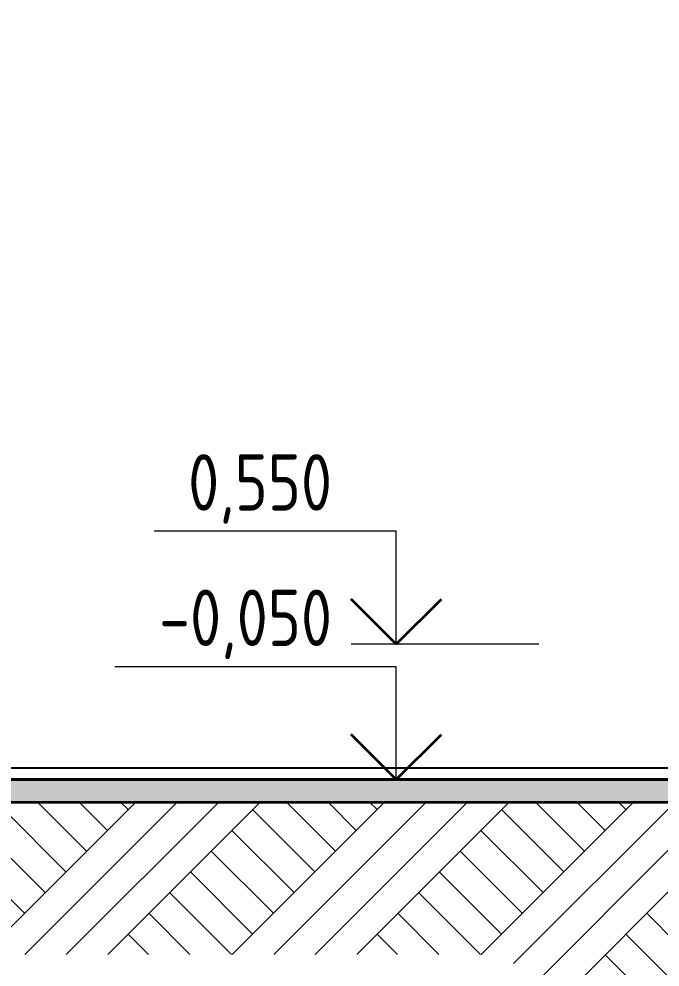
# Model space of a CAD drawing. Header units: millimetres. Extents: x 38742 to 206544, y -3832 to 13261.
# Drawn here: x 179328 to 182169, y 87 to 4289 of the extents above; entities that cross this region are included whole.
import ezdxf

# ---------------------------------------------------------------- set-up
doc = ezdxf.new("R2010")
doc.units = ezdxf.units.MM
doc.header["$MEASUREMENT"] = 0
for name, color, linetype, lineweight in [('подп стены Инжзащита_Ном._пера__94', 252, 'Continuous', 13), ('подп стены Инжзащита_Ном._пера__97', 7, 'Continuous', 20), ('подп стены Инжзащита_Ном._пера__98', 7, 'Continuous', 35), ('подп стены Инжзащита_Ном._пера__99', 7, 'Continuous', 40), ('чертеж_Ном._пера__96', 7, 'Continuous', 13), ('чертеж_Ном._пера__98', 7, 'Continuous', 35)]:
    doc.layers.add(name, color=color, linetype=linetype, lineweight=lineweight)
doc.layers.add('размеры внутр', color=7, linetype='Continuous')
doc.layers.add('чертеж', color=7, linetype='Continuous')
doc.styles.add('СГЕНЕРИР_СТИЛЬ_1', font='gost_2_304-81_type.ttf')
doc.dimstyles.new('СГЕНЕРИР_СТИЛЬ__1', dxfattribs={"dimtxt": 270.000005, "dimasz": 95, "dimexe": 0.18, "dimexo": 0, "dimgap": 0.09, "dimtad": 1, "dimtih": 1, "dimtoh": 1, "dimdec": 0, "dimzin": 0, "dimdsep": 46, "dimtxsty": 'СГЕНЕРИР_СТИЛЬ_1', "dimblk": 'ARROWHEAD_6', "dimblk1": 'ARROWHEAD_6', "dimblk2": 'ARROWHEAD_6', "dimcen": 0.09, "dimclrd": 7, "dimclre": 7, "dimclrt": 98, "dimadec": 0, "dimazin": 0, "dimtfac": 1, "dimtdec": 4, "dimtmove": 0, "dimatfit": 3, "dimfxl": 1, "dimtolj": 1, "dimtzin": 0, "dimarcsym": 0})

# ---------------------------------------------------------------- blocks, each defined once
blk = doc.blocks.new('Отметка высоты (ГОСТ)[26]_1', base_point=(181000.1, 1518.2))
at = {"layer": 'чертеж_Ном._пера__96', "linetype": 'Continuous'}
for p, q in [((181000.1, 2018.2), (179926.7, 2018.2)), ((181000.1, 1518.2), (181000.1, 2018.2)), ((181631.4, 1518.2), (180800.1, 1518.2))]:
    blk.add_line(p, q, dxfattribs=at)
at = {"layer": 'чертеж_Ном._пера__98', "linetype": 'Continuous'}
for q in [(180800.1, 1718.2), (181200.1, 1718.2)]:
    blk.add_line((181000.1, 1518.2), q, dxfattribs=at)
at = {"layer": 'чертеж_Ном._пера__96', "insert": (180800.1, 2051.7), "char_height": 250, "attachment_point": 9, "style": 'СГЕНЕРИР_СТИЛЬ_1'}
blk.add_mtext('{0,550\\A1{\\H.66x;\\S^  ;}}', dxfattribs=at)
blk = doc.blocks.new('Отметка высоты (ГОСТ)[27]_1', base_point=(181000.1, 918.2))
at = {"layer": 'чертеж_Ном._пера__96', "linetype": 'Continuous'}
for p, q in [((181000.1, 1418.2), (179752.2, 1418.2)), ((181000.1, 918.2), (181000.1, 1418.2)), ((181631.4, 918.2), (180800.1, 918.2))]:
    blk.add_line(p, q, dxfattribs=at)
at = {"layer": 'чертеж_Ном._пера__98', "linetype": 'Continuous'}
for q in [(180800.1, 1118.2), (181200.1, 1118.2)]:
    blk.add_line((181000.1, 918.2), q, dxfattribs=at)
at = {"layer": 'чертеж_Ном._пера__96', "insert": (180800.1, 1451.7), "char_height": 250, "attachment_point": 9, "style": 'СГЕНЕРИР_СТИЛЬ_1'}
blk.add_mtext('{-0,050\\A1{\\H.66x;\\S^  ;}}', dxfattribs=at)
blk = doc.blocks.new('ARROWHEAD_6')
at = {"color": 0, "linetype": 'Continuous', "lineweight": 0}
for p, q in [((-0.5, -0.5), (0.5, 0.5)), ((0, 0), (-1, 0))]:
    blk.add_line(p, q, dxfattribs=at)
blk = doc.blocks.new('*D200')
at = {"layer": 'Defpoints', "color": 0, "linetype": 'Continuous', "transparency": 16777216}
for p in [(183013.3, 6917.8), (177966, 968.2), (182848.3, 968.2)]:
    blk.add_point(p, dxfattribs=at)
at = {"layer": 'размеры внутр', "color": 7, "linetype": 'Continuous', "lineweight": -2, "transparency": 16777216}
for p, q in [((183013.3, 6917.8), (177965.8, 6917.8)), ((177966, 6822.8), (177966, 4078.1)), ((177966, 1063.2), (177966, 3807.9)), ((182848.3, 968.2), (177965.8, 968.2))]:
    blk.add_line(p, q, dxfattribs=at)
at = {"layer": 'размеры внутр', "color": 7, "linetype": 'Continuous', "lineweight": -2, "transparency": 16777216, "xscale": 95, "yscale": 95, "zscale": 95}
for p, rotation in [((177966, 6917.8), 90), ((177966, 968.2), 270)]:
    blk.add_blockref('ARROWHEAD_6', p, dxfattribs=dict(at, rotation=rotation))
at = {"layer": 'размеры внутр', "color": 98, "linetype": 'Continuous', "transparency": 16777216, "insert": (177966, 3943), "char_height": 270, "attachment_point": 5, "style": 'СГЕНЕРИР_СТИЛЬ_1'}
blk.add_mtext('\\A1;5950', dxfattribs=at)

msp = doc.modelspace()

# ---------------------------------------------------------------- hatches: boundary and pattern name
at = {"layer": 'подп стены Инжзащита_Ном._пера__94', "linetype": 'Continuous'}
msp.add_hatch(color=256, dxfattribs=at).paths.add_polyline_path([(182248.3, 918.2), (169498.9, 918.2), (169498.9, 818.2), (182248.3, 818.2)])
at = {"layer": 'подп стены Инжзащита_Ном._пера__97', "linetype": 'Continuous'}
h = msp.add_hatch(dxfattribs=at)
h.set_pattern_fill('ГРУНТ_0001', color=256, style=0, pattern_type=2)
h.set_pattern_definition([(45, (125392.65, 968.2), (-275.7716, 275.7716), []), (45, (125300.7, 1060.1), (-551.543, 551.543), []), (45, (125208.8, 1152), (-551.543, 551.543), []), (135, (125116.88, 1243.96), (91.92388, 91.92388), [390, -390])])
h.paths.add_polyline_path([(164877.3, 142.9), (164674.9, -666.7), (164134.5, -354.6), (164427.7, 818.2), (182248.3, 818.2), (182248.3, 168.2), (184548.3, 168.2), (184548.3, -451.7), (181519.8, -451.7), (181519.8, 142.9)])

# ---------------------------------------------------------------- linework, layer by layer
at = {"layer": 'подп стены Инжзащита_Ном._пера__98', "linetype": 'Continuous', "flags": 128}
msp.add_lwpolyline([(182248.3, 918.2), (169498.9, 918.2), (169498.9, 818.2), (182248.3, 818.2)], close=True, dxfattribs=at)
at = {"layer": 'подп стены Инжзащита_Ном._пера__99', "linetype": 'Continuous', "flags": 128}
msp.add_lwpolyline([(182248.3, 918.2), (169466.6, 918.2)], dxfattribs=at)

# ---------------------------------------------------------------- block references
at = {"layer": 'чертеж', "linetype": 'Continuous'}
for name, p in [('Отметка высоты (ГОСТ)[26]_1', (181000.1, 1518.2)), ('Отметка высоты (ГОСТ)[27]_1', (181000.1, 918.2))]:
    msp.add_blockref(name, p, dxfattribs=at)

# ---------------------------------------------------------------- dimensions: what is measured, and where the dimension line sits
at = {"layer": 'размеры внутр', "linetype": 'Continuous'}
dim = msp.add_linear_dim(base=(177966, 968.2), p1=(183013.3, 6917.8), p2=(182848.3, 968.2), angle=90, dimstyle='СГЕНЕРИР_СТИЛЬ__1', dxfattribs=at)
dim.commit()
dim.dimension.update_dxf_attribs({"geometry": '*D200', "text_midpoint": (177966, 3943)})

doc.saveas('drawing.dxf')
